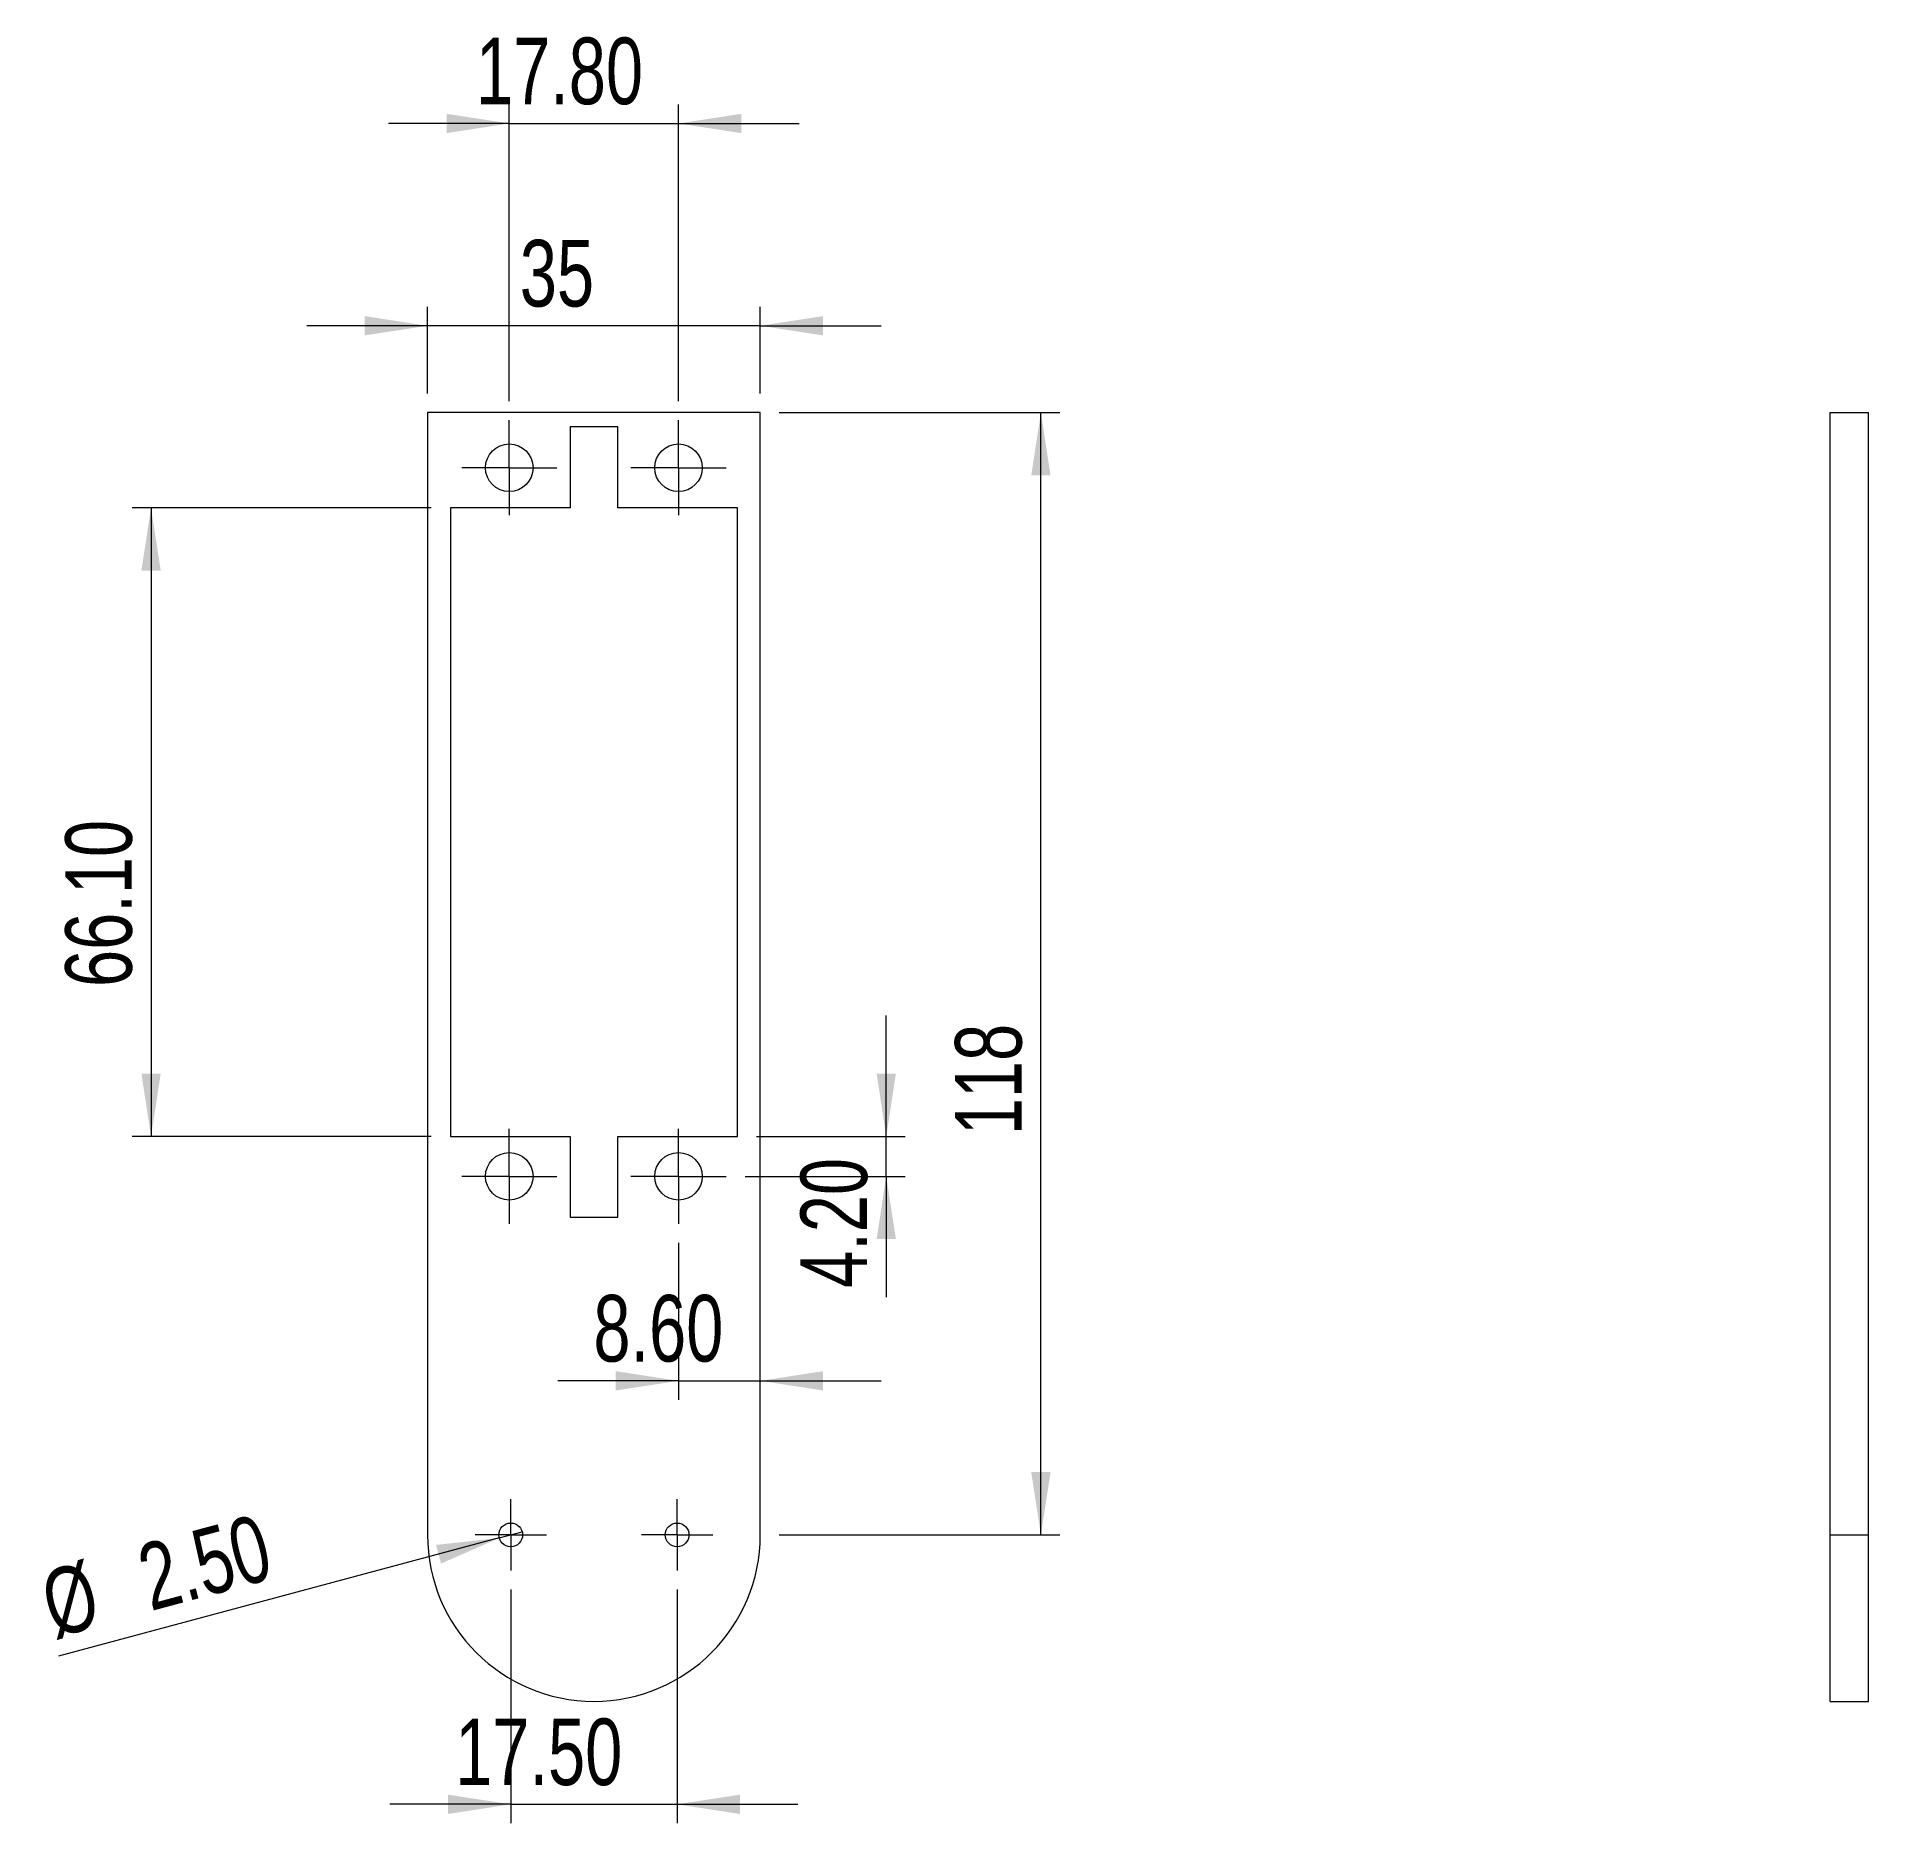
# Model space of a CAD drawing. Header units: millimetres. Extents: x 250 to 443, y 97 to 285.
import ezdxf

# ---------------------------------------------------------------- set-up
doc = ezdxf.new("R2010")
doc.units = ezdxf.units.MM
doc.header["$LTSCALE"] = 2
doc.styles.add('SLDTEXTSTYLE0', font='TXT', dxfattribs={"width": 0.75})
doc.dimstyles.new('SLDDIMSTYLE0', dxfattribs={"dimtxt": 7, "dimasz": 6.604, "dimexe": 0, "dimexo": 0.0625, "dimgap": 1.75, "dimtad": 1, "dimrnd": 1e-09, "dimzin": 12, "dimdsep": 46, "dimtxsty": 'SLDTEXTSTYLE0', "dimsah": 1, "dimcen": 0.09, "dimadec": 0, "dimazin": 3, "dimtfac": 1, "dimtmove": 0, "dimatfit": 0, "dimfxl": 0, "dimfrac": 2, "dimtolj": 1, "dimtzin": 12, "dimarcsym": 0})
doc.dimstyles.new('SLDDIMSTYLE1', dxfattribs={"dimtxt": 7, "dimasz": 6.604, "dimexe": 0, "dimexo": 0.0625, "dimgap": 1.75, "dimtad": 1, "dimrnd": 1e-09, "dimzin": 4, "dimdsep": 46, "dimtxsty": 'SLDTEXTSTYLE0', "dimsah": 1, "dimcen": 0.09, "dimadec": 0, "dimazin": 1, "dimtfac": 1, "dimtmove": 0, "dimatfit": 0, "dimfxl": 0, "dimfrac": 2, "dimtolj": 1, "dimtzin": 12, "dimarcsym": 0})
doc.dimstyles.new('SLDDIMSTYLE2', dxfattribs={"dimtxt": 7, "dimasz": 6.604, "dimexe": 0, "dimexo": 0.0625, "dimgap": 1.75, "dimtad": 1, "dimrnd": 1e-09, "dimzin": 4, "dimdsep": 46, "dimtxsty": 'SLDTEXTSTYLE0', "dimsah": 1, "dimcen": 0.09, "dimadec": 0, "dimazin": 1, "dimtfac": 1, "dimtofl": 0, "dimtmove": 0, "dimatfit": 3, "dimfxl": 0, "dimfrac": 2, "dimtolj": 1, "dimtzin": 12, "dimarcsym": 0})
doc.dimstyles.new('SLDDIMSTYLE3', dxfattribs={"dimtxt": 7, "dimasz": 6.604, "dimexe": 0, "dimexo": 0.0625, "dimgap": 1.75, "dimtad": 1, "dimrnd": 1e-09, "dimzin": 12, "dimdsep": 46, "dimtxsty": 'SLDTEXTSTYLE0', "dimsah": 1, "dimcen": 0.09, "dimadec": 0, "dimazin": 3, "dimtfac": 1, "dimtofl": 0, "dimtmove": 0, "dimatfit": 3, "dimfxl": 0, "dimfrac": 2, "dimtolj": 1, "dimtzin": 12, "dimarcsym": 0})
doc.dimstyles.new('SLDDIMSTYLE4', dxfattribs={"dimtxt": 7, "dimasz": 6.604, "dimexe": 0, "dimexo": 0.0625, "dimgap": 1.75, "dimtad": 1, "dimrnd": 1e-09, "dimzin": 4, "dimdsep": 46, "dimtxsty": 'SLDTEXTSTYLE0', "dimblk1": 'NONE', "dimsah": 1, "dimcen": 0, "dimadec": 0, "dimazin": 1, "dimtfac": 1, "dimtmove": 0, "dimatfit": 3, "dimldrblk": 'NONE', "dimfxl": 0, "dimfrac": 2, "dimtolj": 1, "dimtzin": 12, "dimarcsym": 0})

# ---------------------------------------------------------------- blocks, each defined once
blk = doc.blocks.new('_D')
at = {"color": 7, "linetype": 'Continuous', "lineweight": 0}
for p, q in [((291.15, 247.51), (291.15, 256.64)), ((326.15, 247.51), (326.15, 256.64)), ((291.15, 254.64), (278.45, 254.64)), ((326.15, 254.64), (291.15, 254.64)), ((326.15, 254.64), (338.85, 254.64))]:
    blk.add_line(p, q, dxfattribs=at)
for points in [[(291.15, 254.64), (284.55, 255.66), (284.55, 253.63)], [(326.15, 254.64), (332.76, 253.63), (332.76, 255.66)]]:
    blk.add_solid(points, dxfattribs=at)
at = {"color": 7, "linetype": 'Continuous', "lineweight": 0, "insert": (300.86, 263.67, -1.9), "char_height": 7, "attachment_point": 1, "style": 'SLDTEXTSTYLE0'}
blk.add_mtext('35', dxfattribs=at)
blk = doc.blocks.new('_D_1')
at = {"color": 7, "linetype": 'Continuous', "lineweight": 0}
for p, q in [((299.75, 246.71), (299.75, 277.91)), ((317.55, 246.71), (317.55, 277.91)), ((299.75, 275.91), (287.05, 275.91)), ((299.75, 275.91), (317.55, 275.91)), ((317.55, 275.91), (330.25, 275.91))]:
    blk.add_line(p, q, dxfattribs=at)
for points in [[(299.75, 275.91), (293.15, 276.93), (293.15, 274.9)], [(317.55, 275.91), (324.16, 274.9), (324.16, 276.93)]]:
    blk.add_solid(points, dxfattribs=at)
at = {"color": 7, "linetype": 'Continuous', "lineweight": 0, "insert": (296.25, 284.94, -1.9), "char_height": 7, "attachment_point": 1, "style": 'SLDTEXTSTYLE0'}
blk.add_mtext('17.80', dxfattribs=at)
blk = doc.blocks.new('_D_2')
at = {"color": 7, "linetype": 'Continuous', "lineweight": 0}
for p, q in [((291.55, 235.51), (260.07, 235.51)), ((262.07, 235.51), (262.07, 169.41)), ((291.55, 169.41), (260.07, 169.41))]:
    blk.add_line(p, q, dxfattribs=at)
for points in [[(262.07, 235.51), (261.06, 228.91), (263.09, 228.91)], [(262.07, 169.41), (263.09, 176.02), (261.06, 176.02)]]:
    blk.add_solid(points, dxfattribs=at)
at = {"color": 7, "linetype": 'Continuous', "lineweight": 0, "insert": (253.05, 185.12, -1.9), "char_height": 7, "attachment_point": 1, "rotation": 90, "style": 'SLDTEXTSTYLE0'}
blk.add_mtext('66.10', dxfattribs=at)
blk = doc.blocks.new('_D_3')
at = {"color": 7, "linetype": 'Continuous', "lineweight": 0}
for p, q in [((328.15, 245.51), (357.67, 245.51)), ((355.67, 127.51), (355.67, 245.51)), ((328.15, 127.51), (357.67, 127.51))]:
    blk.add_line(p, q, dxfattribs=at)
for points in [[(355.67, 245.51), (354.65, 238.91), (356.68, 238.91)], [(355.67, 127.51), (356.68, 134.12), (354.65, 134.12)]]:
    blk.add_solid(points, dxfattribs=at)
at = {"color": 7, "linetype": 'Continuous', "lineweight": 0, "insert": (346.64, 169.54, -1.9), "char_height": 7, "attachment_point": 1, "rotation": 90, "style": 'SLDTEXTSTYLE0'}
blk.add_mtext('118', dxfattribs=at)
blk = doc.blocks.new('_D_4')
at = {"color": 7, "linetype": 'Continuous', "lineweight": 0}
for q in [(252.35, 114.77), (301.11, 127.84)]:
    blk.add_line((298.69, 127.19), q, dxfattribs=at)
blk.add_solid([(298.69, 127.19), (292.05, 126.46), (292.58, 124.5)], dxfattribs=at)
at = {"color": 7, "linetype": 'Continuous', "lineweight": 0, "char_height": 7, "attachment_point": 1, "rotation": 15, "style": 'SLDTEXTSTYLE0'}
for s, insert in [('2.50', (260.21, 126.25, -1.9)), ('%%c', (250.04, 123.41, -1.9))]:
    blk.add_mtext(s, dxfattribs=dict(at, insert=insert))
blk = doc.blocks.new('_NONE')
blk = doc.blocks.new('_D_5')
at = {"color": 7, "linetype": 'Continuous', "lineweight": 0}
for p, q in [((299.9, 121.76), (299.9, 97.19)), ((317.4, 121.76), (317.4, 97.19)), ((299.9, 99.19), (287.2, 99.19)), ((299.9, 99.19), (317.4, 99.19)), ((317.4, 99.19), (330.1, 99.19))]:
    blk.add_line(p, q, dxfattribs=at)
for points in [[(299.9, 99.19), (293.3, 100.2), (293.3, 98.17)], [(317.4, 99.19), (324.01, 98.17), (324.01, 100.2)]]:
    blk.add_solid(points, dxfattribs=at)
at = {"color": 7, "linetype": 'Continuous', "lineweight": 0, "insert": (294.07, 108.21, -1.9), "char_height": 7, "attachment_point": 1, "style": 'SLDTEXTSTYLE0'}
blk.add_mtext('17.50', dxfattribs=at)
blk = doc.blocks.new('_D_6')
at = {"color": 7, "linetype": 'Continuous', "lineweight": 0}
for p, q in [((339.4, 169.41), (339.4, 182.11)), ((325.75, 169.41), (341.4, 169.41)), ((339.4, 165.21), (339.4, 169.41)), ((324.55, 165.21), (341.4, 165.21)), ((339.4, 165.21), (339.4, 152.51))]:
    blk.add_line(p, q, dxfattribs=at)
for points in [[(339.4, 169.41), (340.42, 176.02), (338.39, 176.02)], [(339.4, 165.21), (338.39, 158.61), (340.42, 158.61)]]:
    blk.add_solid(points, dxfattribs=at)
at = {"color": 7, "linetype": 'Continuous', "lineweight": 0, "insert": (330.38, 153.48, -1.9), "char_height": 7, "attachment_point": 1, "rotation": 90, "style": 'SLDTEXTSTYLE0'}
blk.add_mtext('4.20', dxfattribs=at)
blk = doc.blocks.new('_D_7')
at = {"color": 7, "linetype": 'Continuous', "lineweight": 0}
for p, q in [((317.55, 158.21), (317.55, 141.71)), ((317.55, 143.71), (304.85, 143.71)), ((317.55, 143.71), (326.15, 143.71)), ((326.15, 143.71), (338.85, 143.71))]:
    blk.add_line(p, q, dxfattribs=at)
for points in [[(317.55, 143.71), (310.95, 144.73), (310.95, 142.7)], [(326.15, 143.71), (332.76, 142.7), (332.76, 144.73)]]:
    blk.add_solid(points, dxfattribs=at)
at = {"color": 7, "linetype": 'Continuous', "lineweight": 0, "insert": (308.6, 152.74, -1.9), "char_height": 7, "attachment_point": 1, "style": 'SLDTEXTSTYLE0'}
blk.add_mtext('8.60', dxfattribs=at)
blk = doc.blocks.new('SW_CENTERMARKSYMBOL_0')
at = {"color": 0, "linetype": 'Continuous', "lineweight": 0}
for p, q in [((0, 2.5), (0, 3.75)), ((0, 0), (0, 2.5)), ((-2.5, 0), (-3.75, 0)), ((0, 0), (-2.5, 0)), ((0, 0), (0, -2.5)), ((0, 0), (2.5, 0)), ((2.5, 0), (3.75, 0)), ((0, -2.5), (0, -3.75))]:
    blk.add_line(p, q, dxfattribs=at)
blk = doc.blocks.new('SW_CENTERMARKSYMBOL_1')
at = {"color": 0, "linetype": 'Continuous', "lineweight": 0}
for p, q in [((0, 2.5), (0, 3.75)), ((0, 0), (0, 2.5)), ((-2.5, 0), (-3.75, 0)), ((0, 0), (-2.5, 0)), ((0, 0), (0, -2.5)), ((0, 0), (2.5, 0)), ((2.5, 0), (3.75, 0)), ((0, -2.5), (0, -3.75))]:
    blk.add_line(p, q, dxfattribs=at)
blk = doc.blocks.new('SW_CENTERMARKSYMBOL_2')
at = {"color": 0, "linetype": 'Continuous', "lineweight": 0}
for p, q in [((0, 2.5), (0, 5)), ((0, 0), (0, 2.5)), ((-2.5, 0), (-5, 0)), ((0, 0), (-2.5, 0)), ((0, 0), (0, -2.5)), ((0, 0), (2.5, 0)), ((2.5, 0), (5, 0)), ((0, -2.5), (0, -5))]:
    blk.add_line(p, q, dxfattribs=at)
blk = doc.blocks.new('SW_CENTERMARKSYMBOL_3')
at = {"color": 0, "linetype": 'Continuous', "lineweight": 0}
for p, q in [((0, 2.5), (0, 5)), ((0, 0), (0, 2.5)), ((-2.5, 0), (-5, 0)), ((0, 0), (-2.5, 0)), ((0, 0), (0, -2.5)), ((0, 0), (2.5, 0)), ((2.5, 0), (5, 0)), ((0, -2.5), (0, -5))]:
    blk.add_line(p, q, dxfattribs=at)
blk = doc.blocks.new('SW_CENTERMARKSYMBOL_4')
at = {"color": 0, "linetype": 'Continuous', "lineweight": 0}
for p, q in [((0, 2.5), (0, 5)), ((0, 0), (0, 2.5)), ((-2.5, 0), (-5, 0)), ((0, 0), (-2.5, 0)), ((0, 0), (0, -2.5)), ((0, 0), (2.5, 0)), ((2.5, 0), (5, 0)), ((0, -2.5), (0, -5))]:
    blk.add_line(p, q, dxfattribs=at)
blk = doc.blocks.new('SW_CENTERMARKSYMBOL_5')
at = {"color": 0, "linetype": 'Continuous', "lineweight": 0}
for p, q in [((0, 2.5), (0, 5)), ((0, 0), (0, 2.5)), ((-2.5, 0), (-5, 0)), ((0, 0), (-2.5, 0)), ((0, 0), (0, -2.5)), ((0, 0), (2.5, 0)), ((2.5, 0), (5, 0)), ((0, -2.5), (0, -5))]:
    blk.add_line(p, q, dxfattribs=at)

msp = doc.modelspace()

# ---------------------------------------------------------------- linework, layer by layer
at = {"color": 7, "linetype": 'Continuous', "lineweight": 15}
for p, q in [((291.152, 245.514), (291.152, 127.514)), ((326.152, 245.514), (291.152, 245.514)), ((326.152, 127.514), (326.152, 245.514)), ((438.702, 127.514), (438.702, 245.514)), ((438.702, 245.514), (442.702, 245.514)), ((442.702, 127.514), (442.702, 245.514)), ((311.152, 244.014), (306.152, 244.014)), ((306.152, 244.014), (306.152, 235.514)), ((311.152, 235.514), (311.152, 244.014)), ((306.152, 235.514), (293.552, 235.514)), ((293.552, 235.514), (293.552, 169.414)), ((323.752, 235.514), (311.152, 235.514)), ((323.752, 169.414), (323.752, 235.514)), ((293.552, 169.414), (306.152, 169.414)), ((306.152, 169.414), (306.152, 160.914)), ((311.152, 160.914), (311.152, 169.414)), ((311.152, 169.414), (323.752, 169.414)), ((306.152, 160.914), (311.152, 160.914)), ((438.702, 127.514), (442.702, 127.514)), ((438.702, 110.014), (438.702, 127.514)), ((442.702, 110.014), (442.702, 127.514)), ((438.702, 110.014), (442.702, 110.014))]:
    msp.add_line(p, q, dxfattribs=at)
for centre, radius in [((299.752, 239.714), 2.5), ((317.552, 239.714), 2.5), ((299.752, 165.214), 2.5), ((317.552, 165.214), 2.5), ((299.902, 127.514), 1.25), ((317.402, 127.514), 1.25)]:
    msp.add_circle(centre, radius, dxfattribs=at)
msp.add_arc((308.652, 127.514), 17.5, 180, 0, dxfattribs=at)

# ---------------------------------------------------------------- block references
at = {"color": 7, "linetype": 'Continuous', "lineweight": 0}
for name, p in [('SW_CENTERMARKSYMBOL_5', (299.752, 239.714)), ('SW_CENTERMARKSYMBOL_4', (317.552, 239.714)), ('SW_CENTERMARKSYMBOL_3', (299.752, 165.214)), ('SW_CENTERMARKSYMBOL_2', (317.552, 165.214)), ('SW_CENTERMARKSYMBOL_0', (299.902, 127.514)), ('SW_CENTERMARKSYMBOL_1', (317.402, 127.514))]:
    msp.add_blockref(name, p, dxfattribs=at)

# ---------------------------------------------------------------- dimensions: what is measured, and where the dimension line sits
for base, p1, p2, dimstyle, picture, middle in [((317.552, 275.914), (299.752, 244.714), (317.552, 244.714), 'SLDDIMSTYLE1', '_D_1', (310.734, 275.914)), ((291.152, 254.642), (326.152, 245.514), (291.152, 245.514), 'SLDDIMSTYLE0', '_D', (308.872, 254.642)), ((326.152, 143.712), (317.552, 160.214), (326.152, 127.514), 'SLDDIMSTYLE1', '_D_7', (320.5, 143.712)), ((317.402, 99.186), (299.902, 123.764), (317.402, 123.764), 'SLDDIMSTYLE1', '_D_5', (308.555, 99.186))]:
    dim = msp.add_linear_dim(base=base, p1=p1, p2=p2, dimstyle=dimstyle, dxfattribs=at)
    dim.commit()
    dim.dimension.update_dxf_attribs({"geometry": picture, "text_midpoint": middle, "dimtype": 160})
for base, p1, p2, dimstyle, picture, middle in [((355.665, 245.514), (326.152, 127.514), (326.152, 245.514), 'SLDDIMSTYLE3', '_D_3', (355.665, 180.137)), ((262.074, 169.414), (293.552, 235.514), (293.552, 169.414), 'SLDDIMSTYLE2', '_D_2', (262.074, 199.6)), ((339.402, 169.414), (322.552, 165.214), (323.752, 169.414), 'SLDDIMSTYLE1', '_D_6', (339.402, 165.38))]:
    dim = msp.add_linear_dim(base=base, p1=p1, p2=p2, angle=90, dimstyle=dimstyle, dxfattribs=at)
    dim.commit()
    dim.dimension.update_dxf_attribs({"geometry": picture, "text_midpoint": middle, "dimtype": 160})
dim = msp.add_diameter_dim_2p(p1=(301.109, 127.838), p2=(298.694, 127.191), dimstyle='SLDDIMSTYLE4', dxfattribs=at)
dim.commit()
dim.dimension.update_dxf_attribs({"geometry": '_D_4', "text_midpoint": (268.484, 119.096), "dimtype": 163})

doc.saveas('drawing.dxf')
